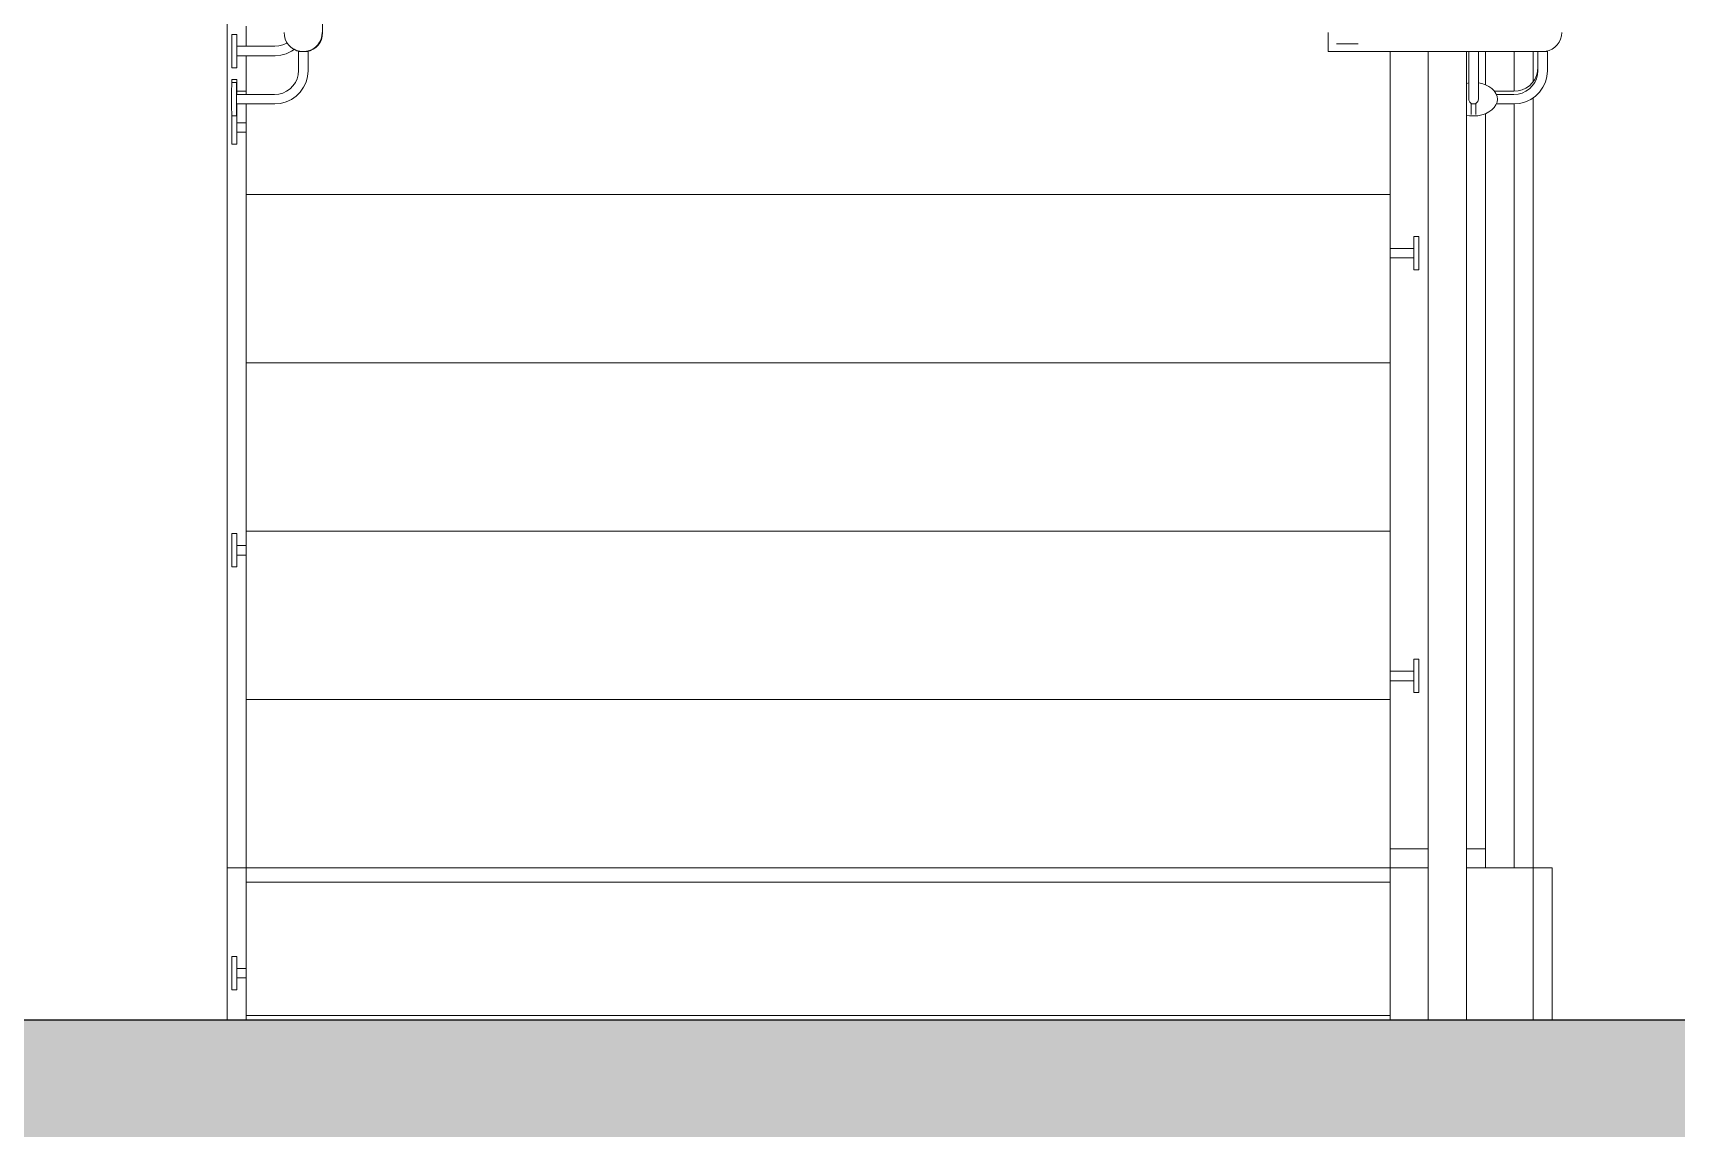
# Model space of a CAD drawing. Header units: metres. Extents: x -35.7 to 3.2, y -7 to 21.5.
# Drawn here: x -8.979 to -7.255, y -0.423 to 0.726 of the extents above; entities that cross this region are included whole.
import ezdxf

# ---------------------------------------------------------------- set-up
doc = ezdxf.new("R2010")
doc.units = ezdxf.units.M
doc.header["$MEASUREMENT"] = 0
for name, color, linetype in [('F_Schnitt F RB_1_120 Wand Innen tragend', 7, 'Continuous'), ('F_Schnitt F RB_1_210 Decke', 7, 'Continuous'), ('F_Schnitt F RB_1_270 Deckendurchbruchsymbol', 7, 'Continuous'), ('F_Schnitt F RB_1_410 Treppe', 7, 'Continuous'), ('F_Schnitt F RB_1_450 Absturzsicherung', 7, 'Continuous')]:
    doc.layers.add(name, color=color, linetype=linetype)

msp = doc.modelspace()

# ---------------------------------------------------------------- hatches: boundary and pattern name
at = {"layer": 'F_Schnitt F RB_1_210 Decke', "linetype": 'Continuous', "lineweight": 0, "true_color": 0x000000}
msp.add_hatch(color=18, dxfattribs=at).paths.add_polyline_path([(-14.47, -0.51), (-6.225, -0.51), (-6.225, -0.31), (-14.47, -0.31)])

# ---------------------------------------------------------------- linework, layer by layer
at = {"layer": 'F_Schnitt F RB_1_120 Wand Innen tragend', "color": 7, "linetype": 'Continuous', "lineweight": 18, "ltscale": 1000}
for p, q in [((-8.775, 2.67), (-8.775, -0.31)), ((-7.405, -0.15), (-7.405, -0.31))]:
    msp.add_line(p, q, dxfattribs=at)
at = {"layer": 'F_Schnitt F RB_1_120 Wand Innen tragend', "color": 7, "linetype": 'Continuous', "lineweight": 13, "ltscale": 1000}
for p, q in [((-7.455, 0.6718), (-7.455, 0.7067)), ((-7.425, 0.665), (-7.425, 0.7067)), ((-7.405, 0.7067), (-7.405, 0.6752)), ((-7.405, 0.6581), (-7.405, -0.15)), ((-7.455, -0.13), (-7.455, 0.6415)), ((-7.425, -0.15), (-7.425, 0.6517)), ((-7.515, -0.13), (-7.555, -0.13)), ((-7.455, -0.13), (-7.475, -0.13)), ((-7.455, -0.15), (-7.455, -0.13)), ((-7.475, -0.15), (-7.455, -0.15)), ((-7.425, -0.15), (-7.455, -0.15)), ((-7.415, -0.15), (-7.425, -0.15)), ((-7.405, -0.15), (-7.415, -0.15)), ((-7.385, -0.15), (-7.405, -0.15)), ((-7.385, -0.31), (-7.385, -0.15))]:
    msp.add_line(p, q, dxfattribs=at)
at = {"layer": 'F_Schnitt F RB_1_210 Decke', "color": 7, "linetype": 'Continuous', "lineweight": 25, "ltscale": 1000}
msp.add_line((-6.225, -0.31), (-14.47, -0.31), dxfattribs=at)
at = {"layer": 'F_Schnitt F RB_1_270 Deckendurchbruchsymbol', "color": 7, "linetype": 'Continuous', "lineweight": 13, "ltscale": 1000}
for p in [(-8.775, -0.15), (-7.515, -0.31)]:
    msp.add_line(p, (-7.515, -0.15), dxfattribs=at)
at = {"layer": 'F_Schnitt F RB_1_410 Treppe', "color": 7, "linetype": 'Continuous', "lineweight": 13, "ltscale": 1000}
for p, q in [((-8.675, 2.67), (-8.675, 0.7264)), ((-8.77, 0.7245), (-8.77, 0.7248)), ((-8.765, 0.7248), (-8.77, 0.7248)), ((-8.77, 0.7238), (-8.77, 0.7245)), ((-8.765, 0.7245), (-8.765, 0.7248)), ((-8.765, 0.7238), (-8.765, 0.7245)), ((-8.7153, 0.7267), (-8.715, 0.7232)), ((-8.6756, 0.7232), (-8.6753, 0.7267)), ((-8.6753, 0.7229), (-8.675, 0.7264)), ((-7.62, 0.7232), (-7.62, 0.7267)), ((-7.3753, 0.7232), (-7.375, 0.7267)), ((-8.77, 0.7225), (-8.77, 0.7238)), ((-8.77, 0.7207), (-8.77, 0.7225)), ((-8.77, 0.7186), (-8.77, 0.7207)), ((-8.77, 0.7161), (-8.77, 0.7186)), ((-8.77, 0.7133), (-8.77, 0.7161)), ((-8.77, 0.7103), (-8.77, 0.7133)), ((-8.77, 0.7073), (-8.77, 0.7103)), ((-8.77, 0.7043), (-8.77, 0.7073)), ((-8.765, 0.7225), (-8.765, 0.7238)), ((-8.765, 0.7207), (-8.765, 0.7225)), ((-8.765, 0.7186), (-8.765, 0.7207)), ((-8.765, 0.7161), (-8.765, 0.7186)), ((-8.765, 0.7133), (-8.765, 0.7161)), ((-8.765, 0.7103), (-8.765, 0.7133)), ((-8.7252, 0.7123), (-8.765, 0.7123)), ((-8.765, 0.7073), (-8.765, 0.7103)), ((-8.765, 0.7043), (-8.765, 0.7073)), ((-8.7207, 0.7127), (-8.7252, 0.7123)), ((-8.7165, 0.7138), (-8.7207, 0.7127)), ((-8.7125, 0.7157), (-8.7165, 0.7138)), ((-8.715, 0.7232), (-8.7141, 0.7198)), ((-8.7141, 0.7198), (-8.7127, 0.7167)), ((-8.7075, 0.707), (-8.713, 0.7044)), ((-8.7127, 0.7167), (-8.7107, 0.7138)), ((-8.7121, 0.7159), (-8.7125, 0.7157)), ((-8.7107, 0.7138), (-8.7082, 0.7113)), ((-8.7082, 0.7113), (-8.7053, 0.7093)), ((-8.7047, 0.7089), (-8.7075, 0.707)), ((-8.7053, 0.7093), (-8.7049, 0.7091)), ((-8.7053, 0.7093), (-8.7022, 0.7079)), ((-8.7049, 0.7091), (-8.7018, 0.7076)), ((-8.7022, 0.7079), (-8.6988, 0.707)), ((-8.7018, 0.7076), (-8.6984, 0.7067)), ((-8.6988, 0.707), (-8.6953, 0.7067)), ((-8.6953, 0.7067), (-8.6919, 0.707)), ((-8.6919, 0.707), (-8.6885, 0.7079)), ((-8.6915, 0.7067), (-8.6881, 0.7076)), ((-8.6885, 0.7079), (-8.6853, 0.7093)), ((-8.6881, 0.7076), (-8.6849, 0.7091)), ((-8.6853, 0.7093), (-8.6825, 0.7113)), ((-8.6849, 0.7091), (-8.6821, 0.7111)), ((-8.6825, 0.7113), (-8.68, 0.7138)), ((-8.6821, 0.7111), (-8.6796, 0.7135)), ((-8.68, 0.7138), (-8.678, 0.7167)), ((-8.6796, 0.7135), (-8.6776, 0.7164)), ((-8.678, 0.7167), (-8.6765, 0.7198)), ((-8.6776, 0.7164), (-8.6762, 0.7195)), ((-8.6765, 0.7198), (-8.6756, 0.7232)), ((-8.6762, 0.7195), (-8.6753, 0.7229)), ((-7.62, 0.7198), (-7.62, 0.7232)), ((-7.62, 0.7167), (-7.62, 0.7198)), ((-7.62, 0.7138), (-7.62, 0.7167)), ((-7.62, 0.7113), (-7.62, 0.7138)), ((-7.62, 0.7093), (-7.62, 0.7113)), ((-7.62, 0.7079), (-7.62, 0.7093)), ((-7.62, 0.707), (-7.62, 0.7079)), ((-7.62, 0.7067), (-7.62, 0.707)), ((-7.61, 0.7147), (-7.6113, 0.7147)), ((-7.6068, 0.7147), (-7.61, 0.7147)), ((-7.6035, 0.7147), (-7.6068, 0.7147)), ((-7.6, 0.7147), (-7.6035, 0.7147)), ((-7.5965, 0.7147), (-7.6, 0.7147)), ((-7.5932, 0.7147), (-7.5965, 0.7147)), ((-7.59, 0.7147), (-7.5932, 0.7147)), ((-7.5887, 0.7147), (-7.59, 0.7147)), ((-7.395, 0.7067), (-7.3915, 0.707)), ((-7.3915, 0.707), (-7.3882, 0.7079)), ((-7.39, 0.7074), (-7.39, 0.7067)), ((-7.3882, 0.7079), (-7.385, 0.7093)), ((-7.385, 0.7093), (-7.3821, 0.7113)), ((-7.3821, 0.7113), (-7.3797, 0.7138)), ((-7.3797, 0.7138), (-7.3777, 0.7167)), ((-7.3777, 0.7167), (-7.3762, 0.7198)), ((-7.3762, 0.7198), (-7.3753, 0.7232)), ((-8.77, 0.7013), (-8.77, 0.7043)), ((-8.77, 0.6986), (-8.77, 0.7013)), ((-8.77, 0.6961), (-8.77, 0.6986)), ((-8.77, 0.6939), (-8.77, 0.6961)), ((-8.77, 0.6922), (-8.77, 0.6939)), ((-8.77, 0.6909), (-8.77, 0.6922)), ((-8.77, 0.6901), (-8.77, 0.6909)), ((-8.77, 0.6898), (-8.77, 0.6901)), ((-8.765, 0.6898), (-8.77, 0.6898)), ((-8.765, 0.7013), (-8.765, 0.7043)), ((-8.7248, 0.7023), (-8.765, 0.7023)), ((-8.765, 0.6986), (-8.765, 0.7013)), ((-8.765, 0.6961), (-8.765, 0.6986)), ((-8.765, 0.6939), (-8.765, 0.6961)), ((-8.765, 0.6922), (-8.765, 0.6939)), ((-8.765, 0.6909), (-8.765, 0.6922)), ((-8.765, 0.6901), (-8.765, 0.6909)), ((-8.765, 0.6898), (-8.765, 0.6901)), ((-8.7189, 0.7028), (-8.7248, 0.7023)), ((-8.713, 0.7044), (-8.7189, 0.7028)), ((-8.7002, 0.7067), (-8.7002, 0.6869)), ((-8.6999, 0.7067), (-8.7001, 0.7067)), ((-8.6995, 0.7067), (-8.6999, 0.7067)), ((-8.699, 0.7067), (-8.6995, 0.7067)), ((-8.6984, 0.7067), (-8.699, 0.7067)), ((-8.6984, 0.7067), (-8.6983, 0.7067)), ((-8.6977, 0.7067), (-8.6984, 0.7067)), ((-8.6969, 0.7067), (-8.6977, 0.7067)), ((-8.6961, 0.7067), (-8.6969, 0.7067)), ((-8.6952, 0.7067), (-8.6961, 0.7067)), ((-8.6952, 0.7067), (-8.6953, 0.7067)), ((-8.6944, 0.7067), (-8.6952, 0.7067)), ((-8.6935, 0.7067), (-8.6944, 0.7067)), ((-8.6927, 0.7067), (-8.6935, 0.7067)), ((-8.692, 0.7067), (-8.6927, 0.7067)), ((-8.6914, 0.7067), (-8.692, 0.7067)), ((-8.6916, 0.7067), (-8.6915, 0.7067)), ((-8.6909, 0.7067), (-8.6914, 0.7067)), ((-8.6905, 0.7067), (-8.6909, 0.7067)), ((-8.6903, 0.7067), (-8.6905, 0.7067)), ((-8.6902, 0.7067), (-8.6902, 0.6864)), ((-7.54, 0.7067), (-7.62, 0.7067)), ((-7.4725, 0.7067), (-7.54, 0.7067)), ((-7.4725, 0.7067), (-7.4725, 0.6867)), ((-7.4722, 0.7067), (-7.4724, 0.7067)), ((-7.4718, 0.7067), (-7.4722, 0.7067)), ((-7.4713, 0.7067), (-7.4718, 0.7067)), ((-7.4707, 0.7067), (-7.4713, 0.7067)), ((-7.47, 0.7067), (-7.4707, 0.7067)), ((-7.4692, 0.7067), (-7.47, 0.7067)), ((-7.4684, 0.7067), (-7.4692, 0.7067)), ((-7.4675, 0.7067), (-7.4684, 0.7067)), ((-7.4666, 0.7067), (-7.4675, 0.7067)), ((-7.4658, 0.7067), (-7.4666, 0.7067)), ((-7.465, 0.7067), (-7.4658, 0.7067)), ((-7.4643, 0.7067), (-7.465, 0.7067)), ((-7.4637, 0.7067), (-7.4643, 0.7067)), ((-7.4632, 0.7067), (-7.4637, 0.7067)), ((-7.4628, 0.7067), (-7.4632, 0.7067)), ((-7.4626, 0.7067), (-7.4628, 0.7067)), ((-7.4625, 0.7067), (-7.4625, 0.6867)), ((-7.395, 0.7067), (-7.4625, 0.7067)), ((-7.4, 0.6902), (-7.4004, 0.6857)), ((-7.4, 0.7067), (-7.4, 0.6869)), ((-7.3941, 0.7067), (-7.395, 0.7067)), ((-7.3933, 0.7067), (-7.3941, 0.7067)), ((-7.3925, 0.7067), (-7.3933, 0.7067)), ((-7.3918, 0.7067), (-7.3925, 0.7067)), ((-7.3912, 0.7067), (-7.3918, 0.7067)), ((-7.3907, 0.7067), (-7.3912, 0.7067)), ((-7.3903, 0.7067), (-7.3907, 0.7067)), ((-7.3901, 0.7067), (-7.3903, 0.7067)), ((-7.39, 0.7067), (-7.39, 0.6864)), ((-8.7703, 0.6731), (-8.7702, 0.6739)), ((-8.7703, 0.6718), (-8.7703, 0.6731)), ((-8.7702, 0.6739), (-8.7702, 0.6742)), ((-8.7652, 0.6742), (-8.7702, 0.6742)), ((-8.77, 0.6772), (-8.77, 0.6775)), ((-8.765, 0.6775), (-8.77, 0.6775)), ((-8.77, 0.6764), (-8.77, 0.6772)), ((-8.77, 0.6752), (-8.77, 0.6764)), ((-8.77, 0.6742), (-8.77, 0.6752)), ((-8.7653, 0.6731), (-8.7652, 0.6739)), ((-8.7653, 0.6718), (-8.7653, 0.6731)), ((-8.7652, 0.6739), (-8.7652, 0.6742)), ((-8.7652, 0.6742), (-8.7651, 0.6739)), ((-8.7651, 0.6739), (-8.7651, 0.6731)), ((-8.7651, 0.6731), (-8.765, 0.6718)), ((-8.765, 0.6772), (-8.765, 0.6775)), ((-8.765, 0.6764), (-8.765, 0.6772)), ((-8.765, 0.6752), (-8.765, 0.6764)), ((-8.765, 0.6734), (-8.765, 0.6752)), ((-8.765, 0.6712), (-8.765, 0.6734)), ((-8.7035, 0.6742), (-8.706, 0.6706)), ((-8.7017, 0.6781), (-8.7035, 0.6742)), ((-8.7006, 0.6823), (-8.7017, 0.6781)), ((-8.7002, 0.6869), (-8.7006, 0.6823)), ((-8.6923, 0.6747), (-8.6948, 0.6692)), ((-8.6907, 0.6806), (-8.6923, 0.6747)), ((-8.6902, 0.6864), (-8.6907, 0.6806)), ((-7.475, 0.6733), (-7.4725, 0.6738)), ((-7.4725, 0.6867), (-7.4725, 0.6815)), ((-7.4725, 0.6815), (-7.4725, 0.6764)), ((-7.4725, 0.6764), (-7.4725, 0.6717)), ((-7.4625, 0.6867), (-7.4625, 0.6815)), ((-7.4625, 0.6815), (-7.4625, 0.6764)), ((-7.4625, 0.6764), (-7.4625, 0.6717)), ((-7.4625, 0.6738), (-7.4589, 0.6731)), ((-7.4589, 0.6731), (-7.455, 0.6718)), ((-7.4059, 0.6739), (-7.4089, 0.6709)), ((-7.4034, 0.6775), (-7.4059, 0.6739)), ((-7.4034, 0.6742), (-7.4059, 0.6706)), ((-7.4015, 0.6815), (-7.4034, 0.6775)), ((-7.4015, 0.6781), (-7.4034, 0.6742)), ((-7.4004, 0.6857), (-7.4015, 0.6815)), ((-7.4004, 0.6823), (-7.4015, 0.6781)), ((-7.4, 0.6869), (-7.4004, 0.6823)), ((-7.3921, 0.6747), (-7.3947, 0.6692)), ((-7.3905, 0.6806), (-7.3921, 0.6747)), ((-7.39, 0.6864), (-7.3905, 0.6806)), ((-8.7704, 0.6679), (-8.7703, 0.6701)), ((-8.7704, 0.6654), (-8.7704, 0.6679)), ((-8.7704, 0.6627), (-8.7704, 0.6654)), ((-8.7704, 0.6597), (-8.7704, 0.6627)), ((-8.7704, 0.6567), (-8.7704, 0.6597)), ((-8.7704, 0.6536), (-8.7704, 0.6567)), ((-8.7703, 0.6701), (-8.7703, 0.6718)), ((-8.7654, 0.6679), (-8.7653, 0.6701)), ((-8.7654, 0.6654), (-8.7654, 0.6679)), ((-8.7654, 0.6627), (-8.7654, 0.6654)), ((-8.7654, 0.6597), (-8.7654, 0.6627)), ((-8.7654, 0.6567), (-8.7654, 0.6597)), ((-8.7654, 0.6536), (-8.7654, 0.6567)), ((-8.7653, 0.6701), (-8.7653, 0.6718)), ((-8.7254, 0.6617), (-8.7652, 0.6617)), ((-8.7652, 0.6614), (-8.7652, 0.6616)), ((-8.7652, 0.661), (-8.7652, 0.6614)), ((-8.7652, 0.6605), (-8.7652, 0.661)), ((-8.7652, 0.6599), (-8.7652, 0.6605)), ((-8.7652, 0.6592), (-8.7652, 0.6599)), ((-8.7652, 0.6584), (-8.7652, 0.6592)), ((-8.7652, 0.6575), (-8.7652, 0.6584)), ((-8.7652, 0.6567), (-8.7652, 0.6575)), ((-8.7652, 0.6558), (-8.7652, 0.6567)), ((-8.7652, 0.655), (-8.7652, 0.6558)), ((-8.765, 0.6718), (-8.765, 0.6701)), ((-8.765, 0.6707), (-8.765, 0.6712)), ((-8.765, 0.6701), (-8.765, 0.6679)), ((-8.765, 0.6679), (-8.7649, 0.6654)), ((-8.7649, 0.6654), (-8.7649, 0.6627)), ((-8.755, 0.665), (-8.7649, 0.665)), ((-8.7649, 0.6627), (-8.7649, 0.6617)), ((-8.7208, 0.6621), (-8.7254, 0.6617)), ((-8.7166, 0.6632), (-8.7208, 0.6621)), ((-8.7127, 0.665), (-8.7166, 0.6632)), ((-8.7077, 0.6563), (-8.7132, 0.6538)), ((-8.7091, 0.6675), (-8.7127, 0.665)), ((-8.706, 0.6706), (-8.7091, 0.6675)), ((-8.7027, 0.6598), (-8.7077, 0.6563)), ((-8.6983, 0.6642), (-8.7027, 0.6598)), ((-8.6948, 0.6692), (-8.6983, 0.6642)), ((-7.4725, 0.6717), (-7.4725, 0.6674)), ((-7.4725, 0.6674), (-7.4725, 0.6637)), ((-7.4725, 0.6637), (-7.4725, 0.6607)), ((-7.4725, 0.6607), (-7.4725, 0.6585)), ((-7.4725, 0.6585), (-7.4725, 0.6571)), ((-7.4725, 0.6571), (-7.4725, 0.6567)), ((-7.4724, 0.6558), (-7.4725, 0.6567)), ((-7.4722, 0.655), (-7.4724, 0.6558)), ((-7.4626, 0.6558), (-7.4628, 0.655)), ((-7.4625, 0.6567), (-7.4626, 0.6558)), ((-7.4625, 0.6717), (-7.4625, 0.6674)), ((-7.4625, 0.6674), (-7.4625, 0.6637)), ((-7.4625, 0.6637), (-7.4625, 0.6607)), ((-7.4625, 0.6607), (-7.4625, 0.6585)), ((-7.4625, 0.6585), (-7.4625, 0.6571)), ((-7.4625, 0.6571), (-7.4625, 0.6567)), ((-7.455, 0.6718), (-7.4514, 0.6701)), ((-7.4514, 0.6701), (-7.4483, 0.6679)), ((-7.4483, 0.6679), (-7.4458, 0.6654)), ((-7.4458, 0.6654), (-7.444, 0.6627)), ((-7.4252, 0.665), (-7.4456, 0.665)), ((-7.444, 0.6627), (-7.4429, 0.6597)), ((-7.4252, 0.6617), (-7.4436, 0.6617)), ((-7.4429, 0.6597), (-7.4425, 0.6567)), ((-7.4425, 0.6567), (-7.4429, 0.6536)), ((-7.4207, 0.6654), (-7.4252, 0.665)), ((-7.4207, 0.6621), (-7.4252, 0.6617)), ((-7.4165, 0.6665), (-7.4207, 0.6654)), ((-7.4165, 0.6632), (-7.4207, 0.6621)), ((-7.4125, 0.6684), (-7.4165, 0.6665)), ((-7.4125, 0.665), (-7.4165, 0.6632)), ((-7.4075, 0.6563), (-7.413, 0.6538)), ((-7.4089, 0.6709), (-7.4125, 0.6684)), ((-7.4089, 0.6675), (-7.4125, 0.665)), ((-7.4059, 0.6706), (-7.4089, 0.6675)), ((-7.4025, 0.6598), (-7.4075, 0.6563)), ((-7.3982, 0.6642), (-7.4025, 0.6598)), ((-7.3947, 0.6692), (-7.3982, 0.6642)), ((-8.7704, 0.6507), (-8.7704, 0.6536)), ((-8.7704, 0.6479), (-8.7704, 0.6507)), ((-8.7704, 0.6454), (-8.7704, 0.6479)), ((-8.7703, 0.6433), (-8.7704, 0.6454)), ((-8.7703, 0.6415), (-8.7703, 0.6433)), ((-8.7703, 0.6402), (-8.7703, 0.6415)), ((-8.7702, 0.6394), (-8.7703, 0.6402)), ((-8.7702, 0.6392), (-8.7702, 0.6394)), ((-8.7652, 0.6392), (-8.7702, 0.6392)), ((-8.77, 0.6382), (-8.77, 0.6392)), ((-8.77, 0.6357), (-8.77, 0.6382)), ((-8.7654, 0.6507), (-8.7654, 0.6536)), ((-8.7654, 0.6479), (-8.7654, 0.6507)), ((-8.7654, 0.6454), (-8.7654, 0.6479)), ((-8.7653, 0.6433), (-8.7654, 0.6454)), ((-8.7653, 0.6415), (-8.7653, 0.6433)), ((-8.7653, 0.6402), (-8.7653, 0.6415)), ((-8.7652, 0.6394), (-8.7653, 0.6402)), ((-8.7652, 0.6542), (-8.7652, 0.655)), ((-8.7652, 0.6535), (-8.7652, 0.6542)), ((-8.7652, 0.6528), (-8.7652, 0.6535)), ((-8.7652, 0.6523), (-8.7652, 0.6528)), ((-8.7652, 0.652), (-8.7652, 0.6523)), ((-8.7652, 0.6517), (-8.7652, 0.652)), ((-8.725, 0.6517), (-8.7652, 0.6517)), ((-8.7651, 0.6394), (-8.7652, 0.6392)), ((-8.7652, 0.6392), (-8.7652, 0.6394)), ((-8.765, 0.6415), (-8.7651, 0.6402)), ((-8.7651, 0.6402), (-8.7651, 0.6394)), ((-8.7649, 0.6479), (-8.765, 0.6454)), ((-8.765, 0.6454), (-8.765, 0.6433)), ((-8.765, 0.6433), (-8.765, 0.6415)), ((-8.765, 0.6421), (-8.765, 0.6427)), ((-8.765, 0.6404), (-8.765, 0.6421)), ((-8.765, 0.6382), (-8.765, 0.6404)), ((-8.765, 0.6357), (-8.765, 0.6382)), ((-8.7649, 0.6517), (-8.7649, 0.6507)), ((-8.7649, 0.6507), (-8.7649, 0.6479)), ((-8.7191, 0.6522), (-8.725, 0.6517)), ((-8.7132, 0.6538), (-8.7191, 0.6522)), ((-7.4718, 0.6394), (-7.475, 0.64)), ((-7.4718, 0.6542), (-7.4722, 0.655)), ((-7.4713, 0.6535), (-7.4718, 0.6542)), ((-7.4675, 0.6392), (-7.4718, 0.6394)), ((-7.4707, 0.6528), (-7.4713, 0.6535)), ((-7.47, 0.6523), (-7.4707, 0.6528)), ((-7.47, 0.6507), (-7.47, 0.6523)), ((-7.4692, 0.652), (-7.47, 0.6523)), ((-7.47, 0.6479), (-7.47, 0.6507)), ((-7.47, 0.6454), (-7.47, 0.6479)), ((-7.47, 0.6433), (-7.47, 0.6454)), ((-7.47, 0.6415), (-7.47, 0.6433)), ((-7.47, 0.6407), (-7.47, 0.6415)), ((-7.47, 0.6392), (-7.47, 0.6393)), ((-7.465, 0.6392), (-7.47, 0.6392)), ((-7.4684, 0.6517), (-7.4692, 0.652)), ((-7.4675, 0.6517), (-7.4684, 0.6517)), ((-7.4666, 0.6517), (-7.4675, 0.6517)), ((-7.4632, 0.6394), (-7.4675, 0.6392)), ((-7.4658, 0.652), (-7.4666, 0.6517)), ((-7.465, 0.6523), (-7.4658, 0.652)), ((-7.4643, 0.6528), (-7.465, 0.6523)), ((-7.465, 0.6507), (-7.465, 0.6523)), ((-7.465, 0.6479), (-7.465, 0.6507)), ((-7.465, 0.6454), (-7.465, 0.6479)), ((-7.465, 0.6433), (-7.465, 0.6454)), ((-7.465, 0.6415), (-7.465, 0.6433)), ((-7.465, 0.6407), (-7.465, 0.6415)), ((-7.465, 0.6392), (-7.465, 0.6393)), ((-7.4637, 0.6535), (-7.4643, 0.6528)), ((-7.4632, 0.6542), (-7.4637, 0.6535)), ((-7.4628, 0.655), (-7.4632, 0.6542)), ((-7.4589, 0.6402), (-7.4632, 0.6394)), ((-7.455, 0.6415), (-7.4589, 0.6402)), ((-7.4514, 0.6433), (-7.455, 0.6415)), ((-7.4483, 0.6454), (-7.4514, 0.6433)), ((-7.4458, 0.6479), (-7.4483, 0.6454)), ((-7.444, 0.6507), (-7.4458, 0.6479)), ((-7.4429, 0.6536), (-7.444, 0.6507)), ((-7.4248, 0.6517), (-7.4436, 0.6517)), ((-7.4189, 0.6522), (-7.4248, 0.6517)), ((-7.413, 0.6538), (-7.4189, 0.6522)), ((-8.77, 0.633), (-8.77, 0.6357)), ((-8.77, 0.63), (-8.77, 0.633)), ((-8.77, 0.627), (-8.77, 0.63)), ((-8.77, 0.6239), (-8.77, 0.627)), ((-8.77, 0.621), (-8.77, 0.6239)), ((-8.77, 0.6182), (-8.77, 0.621)), ((-8.765, 0.633), (-8.765, 0.6357)), ((-8.765, 0.63), (-8.765, 0.633)), ((-8.755, 0.632), (-8.765, 0.632)), ((-8.765, 0.627), (-8.765, 0.63)), ((-8.765, 0.6239), (-8.765, 0.627)), ((-8.765, 0.621), (-8.765, 0.6239)), ((-8.755, 0.622), (-8.765, 0.622)), ((-8.765, 0.6182), (-8.765, 0.621)), ((-8.77, 0.6157), (-8.77, 0.6182)), ((-8.77, 0.6136), (-8.77, 0.6157)), ((-8.77, 0.6118), (-8.77, 0.6136)), ((-8.77, 0.6105), (-8.77, 0.6118)), ((-8.77, 0.6097), (-8.77, 0.6105)), ((-8.77, 0.6095), (-8.77, 0.6097)), ((-8.765, 0.6095), (-8.77, 0.6095)), ((-8.765, 0.6157), (-8.765, 0.6182)), ((-8.765, 0.6136), (-8.765, 0.6157)), ((-8.765, 0.6118), (-8.765, 0.6136)), ((-8.765, 0.6105), (-8.765, 0.6118)), ((-8.765, 0.6097), (-8.765, 0.6105)), ((-8.765, 0.6095), (-8.765, 0.6097)), ((-7.555, 0.5001), (-7.53, 0.5001)), ((-7.53, 0.5126), (-7.53, 0.5123)), ((-7.53, 0.5126), (-7.525, 0.5126)), ((-7.53, 0.5123), (-7.53, 0.5115)), ((-7.53, 0.5115), (-7.53, 0.5102)), ((-7.53, 0.5102), (-7.53, 0.5085)), ((-7.53, 0.5085), (-7.53, 0.5063)), ((-7.53, 0.5063), (-7.53, 0.5038)), ((-7.53, 0.5038), (-7.53, 0.5011)), ((-7.53, 0.5011), (-7.53, 0.4981)), ((-7.525, 0.5126), (-7.525, 0.5123)), ((-7.525, 0.5123), (-7.525, 0.5115)), ((-7.525, 0.5115), (-7.525, 0.5102)), ((-7.525, 0.5102), (-7.525, 0.5085)), ((-7.525, 0.5085), (-7.525, 0.5063)), ((-7.525, 0.5063), (-7.525, 0.5038)), ((-7.525, 0.5038), (-7.525, 0.5011)), ((-7.525, 0.5011), (-7.525, 0.4981)), ((-7.555, 0.4901), (-7.53, 0.4901)), ((-7.53, 0.4981), (-7.53, 0.4951)), ((-7.53, 0.4951), (-7.53, 0.492)), ((-7.53, 0.492), (-7.53, 0.4891)), ((-7.53, 0.4891), (-7.53, 0.4863)), ((-7.53, 0.4863), (-7.53, 0.4838)), ((-7.53, 0.4838), (-7.53, 0.4817)), ((-7.525, 0.4981), (-7.525, 0.4951)), ((-7.525, 0.4951), (-7.525, 0.492)), ((-7.525, 0.492), (-7.525, 0.4891)), ((-7.525, 0.4891), (-7.525, 0.4863)), ((-7.525, 0.4863), (-7.525, 0.4838)), ((-7.525, 0.4838), (-7.525, 0.4817)), ((-7.53, 0.4817), (-7.53, 0.4799)), ((-7.53, 0.4799), (-7.53, 0.4786)), ((-7.53, 0.4786), (-7.53, 0.4779)), ((-7.53, 0.4779), (-7.53, 0.4776)), ((-7.53, 0.4776), (-7.525, 0.4776)), ((-7.525, 0.4817), (-7.525, 0.4799)), ((-7.525, 0.4799), (-7.525, 0.4786)), ((-7.525, 0.4786), (-7.525, 0.4779)), ((-7.525, 0.4779), (-7.525, 0.4776)), ((-8.77, 0.2004), (-8.77, 0.2007)), ((-8.765, 0.2007), (-8.77, 0.2007)), ((-8.77, 0.1997), (-8.77, 0.2004)), ((-8.77, 0.1984), (-8.77, 0.1997)), ((-8.77, 0.1966), (-8.77, 0.1984)), ((-8.77, 0.1945), (-8.77, 0.1966)), ((-8.77, 0.192), (-8.77, 0.1945)), ((-8.77, 0.1892), (-8.77, 0.192)), ((-8.765, 0.2004), (-8.765, 0.2007)), ((-8.765, 0.1997), (-8.765, 0.2004)), ((-8.765, 0.1984), (-8.765, 0.1997)), ((-8.765, 0.1966), (-8.765, 0.1984)), ((-8.765, 0.1945), (-8.765, 0.1966)), ((-8.765, 0.192), (-8.765, 0.1945)), ((-8.765, 0.1892), (-8.765, 0.192)), ((-8.77, 0.1862), (-8.77, 0.1892)), ((-8.77, 0.1832), (-8.77, 0.1862)), ((-8.77, 0.1802), (-8.77, 0.1832)), ((-8.77, 0.1772), (-8.77, 0.1802)), ((-8.77, 0.1745), (-8.77, 0.1772)), ((-8.77, 0.172), (-8.77, 0.1745)), ((-8.765, 0.1862), (-8.765, 0.1892)), ((-8.755, 0.1882), (-8.765, 0.1882)), ((-8.765, 0.1832), (-8.765, 0.1862)), ((-8.765, 0.1802), (-8.765, 0.1832)), ((-8.765, 0.1772), (-8.765, 0.1802)), ((-8.755, 0.1782), (-8.765, 0.1782)), ((-8.765, 0.1745), (-8.765, 0.1772)), ((-8.765, 0.172), (-8.765, 0.1745)), ((-8.77, 0.1698), (-8.77, 0.172)), ((-8.77, 0.1681), (-8.77, 0.1698)), ((-8.77, 0.1668), (-8.77, 0.1681)), ((-8.77, 0.166), (-8.77, 0.1668)), ((-8.77, 0.1657), (-8.77, 0.166)), ((-8.765, 0.1657), (-8.77, 0.1657)), ((-8.765, 0.1698), (-8.765, 0.172)), ((-8.765, 0.1681), (-8.765, 0.1698)), ((-8.765, 0.1668), (-8.765, 0.1681)), ((-8.765, 0.166), (-8.765, 0.1668)), ((-8.765, 0.1657), (-8.765, 0.166)), ((-7.555, 0.0563), (-7.53, 0.0563)), ((-7.53, 0.0688), (-7.53, 0.0686)), ((-7.53, 0.0688), (-7.525, 0.0688)), ((-7.53, 0.0686), (-7.53, 0.0678)), ((-7.53, 0.0678), (-7.53, 0.0665)), ((-7.53, 0.0665), (-7.53, 0.0647)), ((-7.53, 0.0647), (-7.53, 0.0626)), ((-7.53, 0.0626), (-7.53, 0.0601)), ((-7.53, 0.0601), (-7.53, 0.0573)), ((-7.53, 0.0573), (-7.53, 0.0544)), ((-7.53, 0.0544), (-7.53, 0.0513)), ((-7.525, 0.0688), (-7.525, 0.0686)), ((-7.525, 0.0686), (-7.525, 0.0678)), ((-7.525, 0.0678), (-7.525, 0.0665)), ((-7.525, 0.0665), (-7.525, 0.0647)), ((-7.525, 0.0647), (-7.525, 0.0626)), ((-7.525, 0.0626), (-7.525, 0.0601)), ((-7.525, 0.0601), (-7.525, 0.0573)), ((-7.525, 0.0573), (-7.525, 0.0544)), ((-7.525, 0.0544), (-7.525, 0.0513)), ((-7.555, 0.0463), (-7.53, 0.0463)), ((-7.53, 0.0513), (-7.53, 0.0483)), ((-7.53, 0.0483), (-7.53, 0.0453)), ((-7.53, 0.0453), (-7.53, 0.0426)), ((-7.53, 0.0426), (-7.53, 0.0401)), ((-7.53, 0.0401), (-7.53, 0.0379)), ((-7.53, 0.0379), (-7.53, 0.0362)), ((-7.53, 0.0362), (-7.53, 0.0349)), ((-7.53, 0.0349), (-7.53, 0.0341)), ((-7.525, 0.0513), (-7.525, 0.0483)), ((-7.525, 0.0483), (-7.525, 0.0453)), ((-7.525, 0.0453), (-7.525, 0.0426)), ((-7.525, 0.0426), (-7.525, 0.0401)), ((-7.525, 0.0401), (-7.525, 0.0379)), ((-7.525, 0.0379), (-7.525, 0.0362)), ((-7.525, 0.0362), (-7.525, 0.0349)), ((-7.525, 0.0349), (-7.525, 0.0341)), ((-7.53, 0.0341), (-7.53, 0.0338)), ((-7.53, 0.0338), (-7.525, 0.0338)), ((-7.525, 0.0341), (-7.525, 0.0338)), ((-8.77, -0.2433), (-8.77, -0.2431)), ((-8.765, -0.2431), (-8.77, -0.2431)), ((-8.77, -0.2441), (-8.77, -0.2433)), ((-8.77, -0.2454), (-8.77, -0.2441)), ((-8.77, -0.2471), (-8.77, -0.2454)), ((-8.77, -0.2493), (-8.77, -0.2471)), ((-8.77, -0.2518), (-8.77, -0.2493)), ((-8.77, -0.2546), (-8.77, -0.2518)), ((-8.77, -0.2575), (-8.77, -0.2546)), ((-8.77, -0.2606), (-8.77, -0.2575)), ((-8.765, -0.2433), (-8.765, -0.2431)), ((-8.765, -0.2441), (-8.765, -0.2433)), ((-8.765, -0.2454), (-8.765, -0.2441)), ((-8.765, -0.2471), (-8.765, -0.2454)), ((-8.765, -0.2493), (-8.765, -0.2471)), ((-8.765, -0.2518), (-8.765, -0.2493)), ((-8.765, -0.2546), (-8.765, -0.2518)), ((-8.765, -0.2575), (-8.765, -0.2546)), ((-8.755, -0.2556), (-8.765, -0.2556)), ((-8.765, -0.2606), (-8.765, -0.2575)), ((-8.77, -0.2636), (-8.77, -0.2606)), ((-8.77, -0.2665), (-8.77, -0.2636)), ((-8.77, -0.2693), (-8.77, -0.2665)), ((-8.77, -0.2718), (-8.77, -0.2693)), ((-8.77, -0.274), (-8.77, -0.2718)), ((-8.77, -0.2757), (-8.77, -0.274)), ((-8.77, -0.277), (-8.77, -0.2757)), ((-8.765, -0.2636), (-8.765, -0.2606)), ((-8.765, -0.2665), (-8.765, -0.2636)), ((-8.755, -0.2656), (-8.765, -0.2656)), ((-8.765, -0.2693), (-8.765, -0.2665)), ((-8.765, -0.2718), (-8.765, -0.2693)), ((-8.765, -0.274), (-8.765, -0.2718)), ((-8.765, -0.2757), (-8.765, -0.274)), ((-8.765, -0.277), (-8.765, -0.2757)), ((-8.77, -0.2778), (-8.77, -0.277)), ((-8.77, -0.2781), (-8.77, -0.2778)), ((-8.765, -0.2781), (-8.77, -0.2781)), ((-8.765, -0.2778), (-8.765, -0.277)), ((-8.765, -0.2781), (-8.765, -0.2778))]:
    msp.add_line(p, q, dxfattribs=at)
at = {"layer": 'F_Schnitt F RB_1_410 Treppe', "color": 7, "linetype": 'Continuous', "lineweight": 18, "ltscale": 1000}
for p, q in [((-8.755, 0.7233), (-8.755, 0.7333)), ((-8.755, 0.7123), (-8.755, 0.7233)), ((-8.755, 0.6617), (-8.755, 0.7023)), ((-7.555, 0.5567), (-7.555, 0.7067)), ((-8.755, 0.5567), (-8.755, 0.6517)), ((-8.755, 0.5567), (-7.555, 0.5567)), ((-8.755, 0.5467), (-8.755, 0.5567)), ((-7.555, 0.5467), (-7.555, 0.5567)), ((-8.755, 0.38), (-8.755, 0.5467)), ((-7.555, 0.38), (-7.555, 0.5467)), ((-8.755, 0.38), (-7.555, 0.38)), ((-8.755, 0.37), (-8.755, 0.38)), ((-7.555, 0.37), (-7.555, 0.38)), ((-8.755, 0.2033), (-8.755, 0.37)), ((-7.555, 0.2033), (-7.555, 0.37)), ((-8.755, 0.2033), (-7.555, 0.2033)), ((-8.755, 0.1933), (-8.755, 0.2033)), ((-8.755, 0.0267), (-8.755, 0.1933)), ((-7.555, 0.1933), (-7.555, 0.2033)), ((-7.555, 0.0267), (-7.555, 0.1933)), ((-8.755, 0.0267), (-7.555, 0.0267)), ((-8.755, 0.0167), (-8.755, 0.0267)), ((-7.555, 0.0167), (-7.555, 0.0267)), ((-8.755, -0.15), (-8.755, 0.0167)), ((-7.555, -0.15), (-7.555, 0.0167)), ((-8.755, -0.165), (-8.755, -0.15)), ((-7.555, -0.15), (-7.555, -0.165)), ((-8.755, -0.165), (-7.555, -0.165)), ((-8.755, -0.305), (-8.755, -0.165)), ((-7.555, -0.305), (-7.555, -0.165)), ((-8.755, -0.305), (-7.555, -0.305)), ((-8.755, -0.31), (-8.755, -0.305)), ((-7.555, -0.305), (-7.555, -0.31))]:
    msp.add_line(p, q, dxfattribs=at)
at = {"layer": 'F_Schnitt F RB_1_450 Absturzsicherung', "color": 7, "linetype": 'Continuous', "lineweight": 18, "ltscale": 1000}
for p, q in [((-7.515, 0.7067), (-7.515, -0.15)), ((-7.475, -0.31), (-7.475, 0.7067))]:
    msp.add_line(p, q, dxfattribs=at)

doc.saveas('drawing.dxf')
